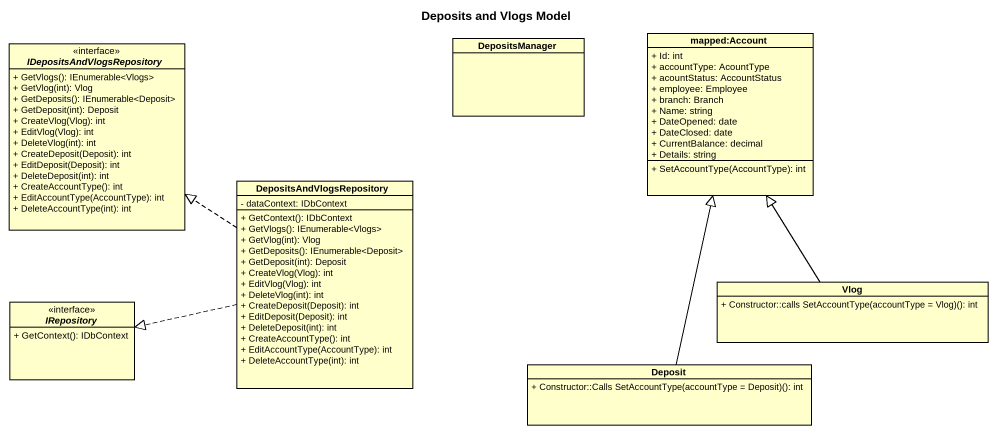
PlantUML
@startuml
title Deposits and Vlogs Model
hide circle
hide empty members
skinparam classAttributeIconSize 0
interface IDepositsAndVlogsRepository {
  + GetVlogs(): IEnumerable<Vlogs>
  + GetVlog(int): Vlog
  + GetDeposits(): IEnumerable<Deposit>
  + GetDeposit(int): Deposit
  + CreateVlog(Vlog): int
  + EditVlog(Vlog): int
  + DeleteVlog(int): int
  + CreateDeposit(Deposit): int
  + EditDeposit(Deposit): int
  + DeleteDeposit(int): int
  + CreateAccountType(): int
  + EditAccountType(AccountType): int
  + DeleteAccountType(int): int
}
class DepositsManager
class "mapped:Account" as mapped_Account {
  + Id: int
  + accountType: AcountType
  + acountStatus: AccountStatus
  + employee: Employee
  + branch: Branch
  + Name: string
  + DateOpened: date
  + DateClosed: date
  + CurrentBalance: decimal
  + Details: string
  + SetAccountType(AccountType): int
}
class DepositsAndVlogsRepository {
  - dataContext: IDbContext
  + GetContext(): IDbContext
  + GetVlogs(): IEnumerable<Vlogs>
  + GetVlog(int): Vlog
  + GetDeposits(): IEnumerable<Deposit>
  + GetDeposit(int): Deposit
  + CreateVlog(Vlog): int
  + EditVlog(Vlog): int
  + DeleteVlog(int): int
  + CreateDeposit(Deposit): int
  + EditDeposit(Deposit): int
  + DeleteDeposit(int): int
  + CreateAccountType(): int
  + EditAccountType(AccountType): int
  + DeleteAccountType(int): int
}
class Vlog {
  + Constructor::calls SetAccountType(accountType = Vlog)(): int
}
interface IRepository {
  + GetContext(): IDbContext
}
class Deposit {
  + Constructor::Calls SetAccountType(accountType = Deposit)(): int
}
DepositsAndVlogsRepository .up.|> IDepositsAndVlogsRepository
DepositsAndVlogsRepository .left.|> IRepository
Vlog -up-|> mapped_Account
Deposit -up-|> mapped_Account
@enduml
